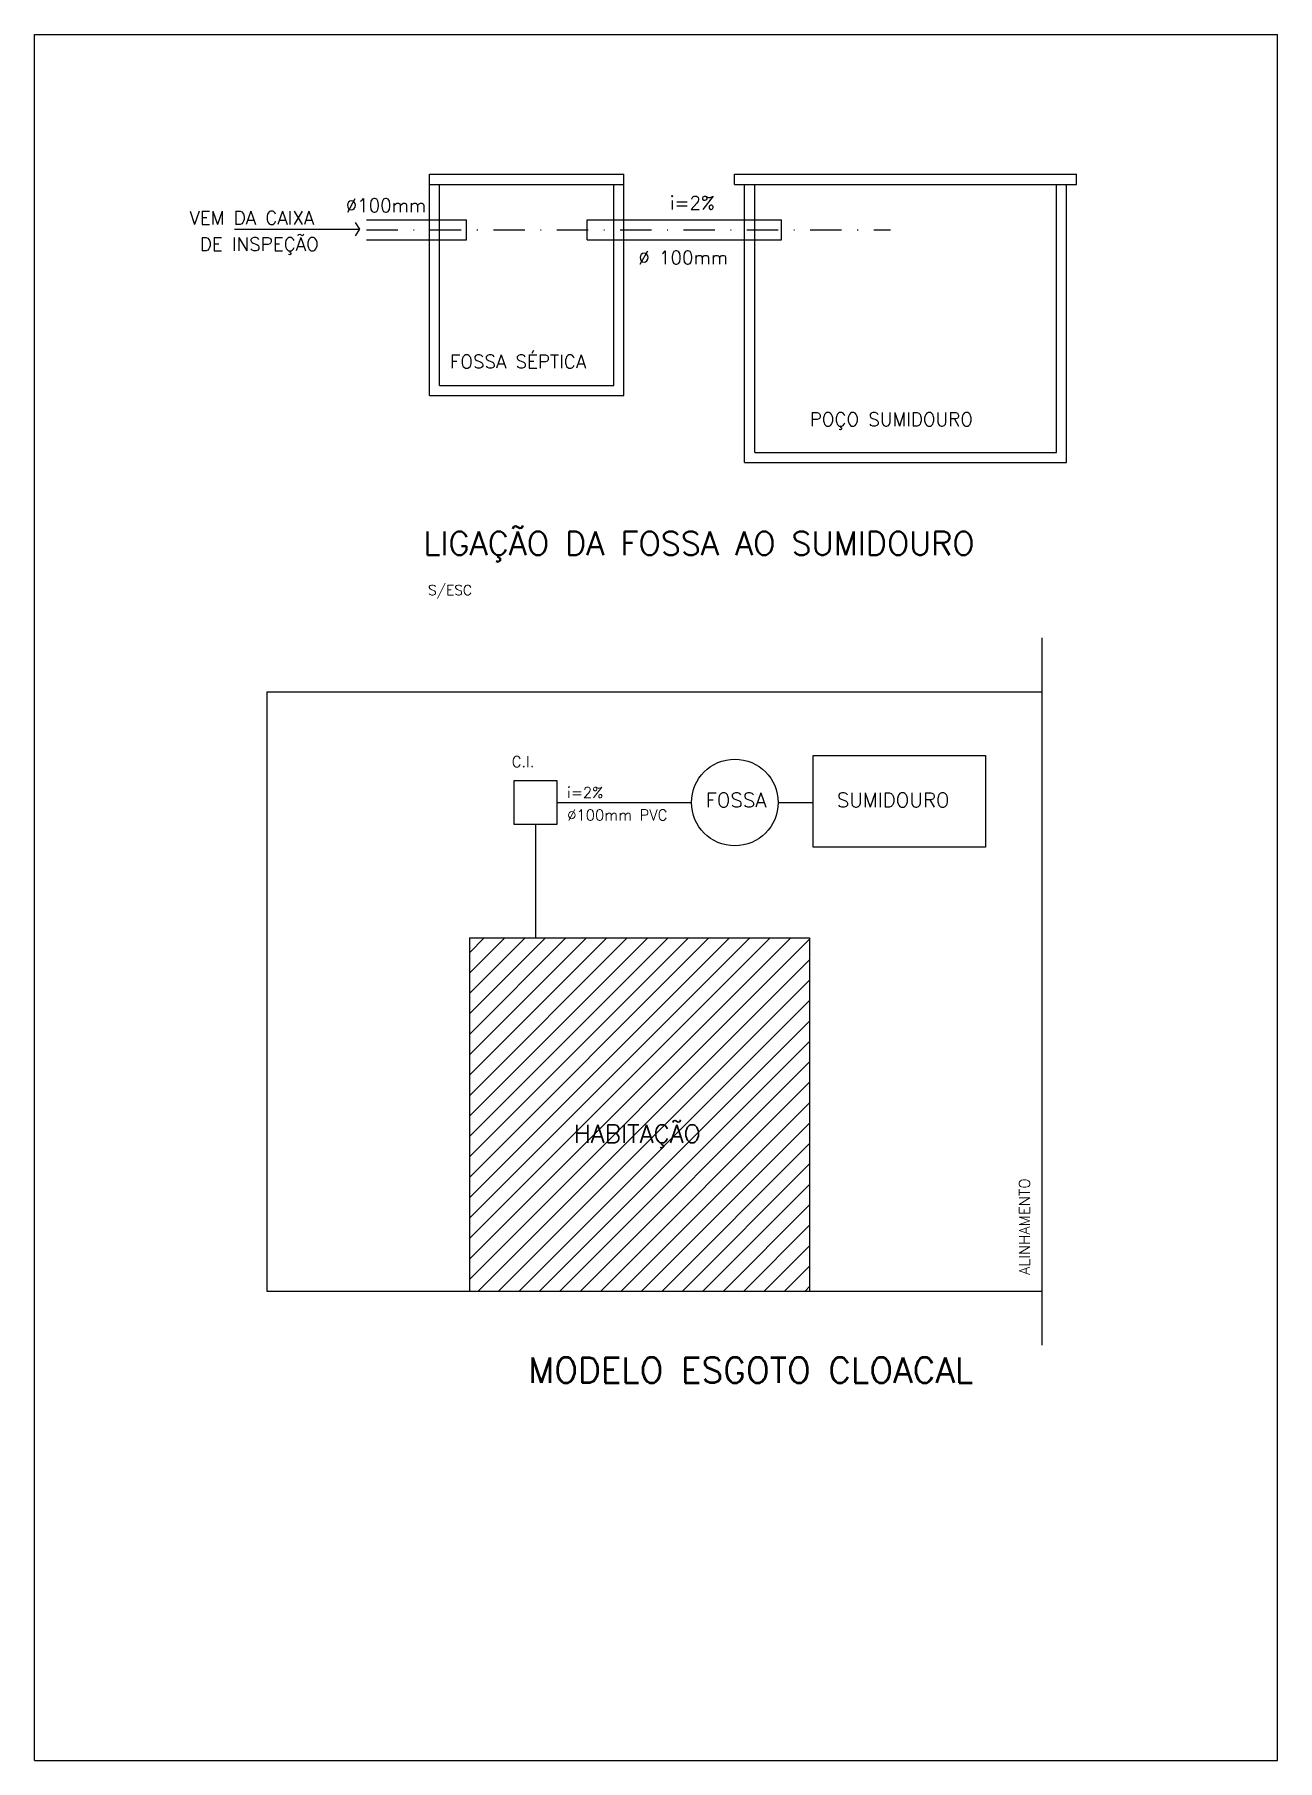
# Model space of a CAD drawing. Extents: x 192 to 1618, y 215 to 465.
# Drawn here: x 816 to 994.5, y 216.4 to 464.2 of the extents above; entities that cross this region are included whole.
import ezdxf
from ezdxf.enums import TextEntityAlignment as Align

# ---------------------------------------------------------------- set-up
doc = ezdxf.new("R2010")
doc.units = 0
doc.header["$LTSCALE"] = 9
doc.linetypes.add('DASHDOT', pattern=[1, 0.5, -0.25, 0, -0.25])
doc.layers.get('0').update_dxf_attribs({"linetype": 'CONTINUOUS'})
for name, color, linetype in [('EIXOS', 4, 'DASHDOT'), ('ESPEC', 2, 'CONTINUOUS'), ('HACHURA', 13, 'CONTINUOUS'), ('LINHAS', 7, 'CONTINUOUS'), ('PAREDE', 6, 'CONTINUOUS'), ('REG120-160', 4, 'CONTINUOUS'), ('REG60-100', 7, 'CONTINUOUS')]:
    doc.layers.add(name, color=color, linetype=linetype)
doc.styles.add('REGUA100', font='simplex.shx')
doc.styles.add('REGUA140', font='simplex.shx')
doc.styles.add('REGUA60', font='simplex.shx')
doc.styles.add('REGUA80', font='simplex.shx')

# ---------------------------------------------------------------- blocks, each defined once
blk = doc.blocks.new('INDSETA')
at = {"color": 4, "linetype": 'ByBlock'}
for p, q in [((1.24, 2), (0, 0)), ((0, 0), (1.24, -2))]:
    blk.add_line(p, q, dxfattribs=at)

msp = doc.modelspace()

# ---------------------------------------------------------------- hatches: boundary and pattern name
at = {"layer": 'HACHURA'}
h = msp.add_hatch(dxfattribs=at)
h.set_pattern_fill('_U', color=256, scale=2.0736, angle=45, style=0, pattern_type=0)
h.set_pattern_definition([(45, (928.3143, -98.729), (-1.466257, 1.466257), [])])
h.paths.add_polyline_path([(927.297, 334.482), (878.455, 334.482), (878.455, 283.762), (927.297, 283.762)])

# ---------------------------------------------------------------- linework, layer by layer
at = {"layer": 'EIXOS'}
msp.add_line((863.698, 436.122), (938.903, 436.122), dxfattribs=at)
at = {"layer": 'ESPEC'}
msp.add_line((844.729, 436.222), (862.663, 436.222), dxfattribs=at)
at = {"layer": 'LINHAS'}
for p, q in [((872.732, 444.099), (900.645, 444.099)), ((872.732, 412.336), (872.732, 444.099)), ((900.645, 412.336), (900.645, 444.099)), ((916.532, 444.099), (965.62, 444.099)), ((916.532, 442.655), (916.532, 444.099)), ((965.62, 442.655), (965.62, 444.099)), ((872.732, 442.655), (900.645, 442.655)), ((874.176, 413.78), (874.176, 442.655)), ((899.201, 413.78), (899.201, 442.655)), ((916.532, 442.655), (965.62, 442.655)), ((917.976, 402.711), (917.976, 442.655)), ((919.42, 404.155), (919.42, 442.655)), ((962.732, 404.155), (962.732, 442.655)), ((964.176, 402.711), (964.176, 442.655)), ((863.698, 437.566), (878.026, 437.566)), ((878.026, 434.679), (878.026, 437.566)), ((895.351, 434.679), (895.351, 437.566)), ((895.351, 437.566), (923.27, 437.566)), ((923.27, 434.679), (923.27, 437.566)), ((863.698, 434.679), (878.026, 434.679)), ((895.351, 434.679), (923.27, 434.679)), ((872.732, 412.336), (900.645, 412.336)), ((874.176, 413.78), (899.201, 413.78)), ((919.42, 404.155), (962.732, 404.155)), ((917.976, 402.711), (964.176, 402.711)), ((960.64, 377.546), (960.64, 275.991)), ((849.377, 369.775), (960.64, 369.775)), ((849.377, 369.775), (849.377, 283.762)), ((849.377, 283.762), (960.64, 283.762))]:
    msp.add_line(p, q, dxfattribs=at)
at = {"layer": 'LINHAS', "color": 4}
for p, q in [((891.068, 353.903), (910.344, 353.903)), ((922.785, 353.903), (927.832, 353.903)), ((887.958, 350.793), (887.958, 334.482))]:
    msp.add_line(p, q, dxfattribs=at)
at = {"layer": 'LINHAS', "color": 3}
for points in [[(927.832, 360.642), (952.567, 360.642), (952.567, 347.492), (927.832, 347.492)], [(884.847, 350.793), (891.068, 350.793), (891.068, 357.014), (884.847, 357.014)]]:
    msp.add_lwpolyline(points, close=True, dxfattribs=at)
msp.add_circle((916.564, 353.903), 6.221, dxfattribs=at)
at = {"layer": 'PAREDE'}
for p, q in [((816.033, 464.168), (994.463, 464.168)), ((816.033, 216.369), (816.033, 464.168)), ((994.463, 216.369), (994.463, 464.168)), ((816.033, 216.369), (994.463, 216.369))]:
    msp.add_line(p, q, dxfattribs=at)
at = {"layer": 'PAREDE', "color": 5}
for p, q in [((878.455, 334.482), (927.297, 334.482)), ((878.455, 334.482), (878.455, 283.762)), ((927.297, 334.482), (927.297, 283.762)), ((878.455, 283.762), (927.297, 283.762))]:
    msp.add_line(p, q, dxfattribs=at)

# ---------------------------------------------------------------- block references
at = {"layer": 'ESPEC', "xscale": -0.4812500000000001, "yscale": 0.4812500000000001, "zscale": 0.4812500000000001}
msp.add_blockref('INDSETA', (862.663, 436.222), dxfattribs=at)

# ---------------------------------------------------------------- texts
at = {"layer": 'ESPEC'}
for s, height, style, p in [('VEM DA CAIXA', 1.925, 'REGUA80', (838.27, 437.855)), ('%%C100mm', 1.925, 'REGUA80', (860.702, 439.647)), ('i=2%', 1.925, 'REGUA80', (907.248, 440.001)), ('DE INSPEÇÃO', 1.925, 'REGUA80', (839.756, 434.072)), ('%%C 100mm', 1.925, 'REGUA80', (902.708, 432.142)), ('FOSSA SÉPTICA', 1.925, 'REGUA80', (875.674, 417.21)), ('POÇO SUMIDOURO', 1.925, 'REGUA80', (927.314, 408.924)), ('S/ESC', 1.4438, 'REGUA60', (872.52, 384.4))]:
    msp.add_text(s, height=height, dxfattribs=dict(at, style=style)).set_placement(p, align=Align.MIDDLE_LEFT)
at = {"layer": 'REG120-160', "style": 'REGUA140'}
for s, height, p in [('LIGAÇÃO DA FOSSA AO SUMIDOURO', 3.36875, (871.853, 389.431)), ('MODELO ESGOTO CLOACAL', 3.6288, (886.887, 270.603))]:
    msp.add_text(s, height=height, dxfattribs=at).set_placement(p)
at = {"layer": 'REG60-100'}
for s, height, style, p in [('C.I.', 1.5552, 'REGUA60', (884.535, 358.997)), ('i=2%', 1.5552, 'REGUA60', (892.488, 354.556)), ('FOSSA', 2.0736, 'REGUA80', (912.381, 353.214)), ('SUMIDOURO', 2.0736, 'REGUA80', (931.209, 353.214)), ('%%C100mm PVC', 1.5552, 'REGUA60', (892.488, 351.325)), ('HABITAÇÃO', 2.592, 'REGUA100', (893.447, 305.057))]:
    msp.add_text(s, height=height, dxfattribs=dict(at, style=style)).set_placement(p)
at = {"layer": 'REG60-100', "style": 'REGUA60'}
msp.add_text('ALINHAMENTO', height=1.5552, rotation=90, dxfattribs=at).set_placement((958.924, 286.065))

doc.saveas('drawing.dxf')
